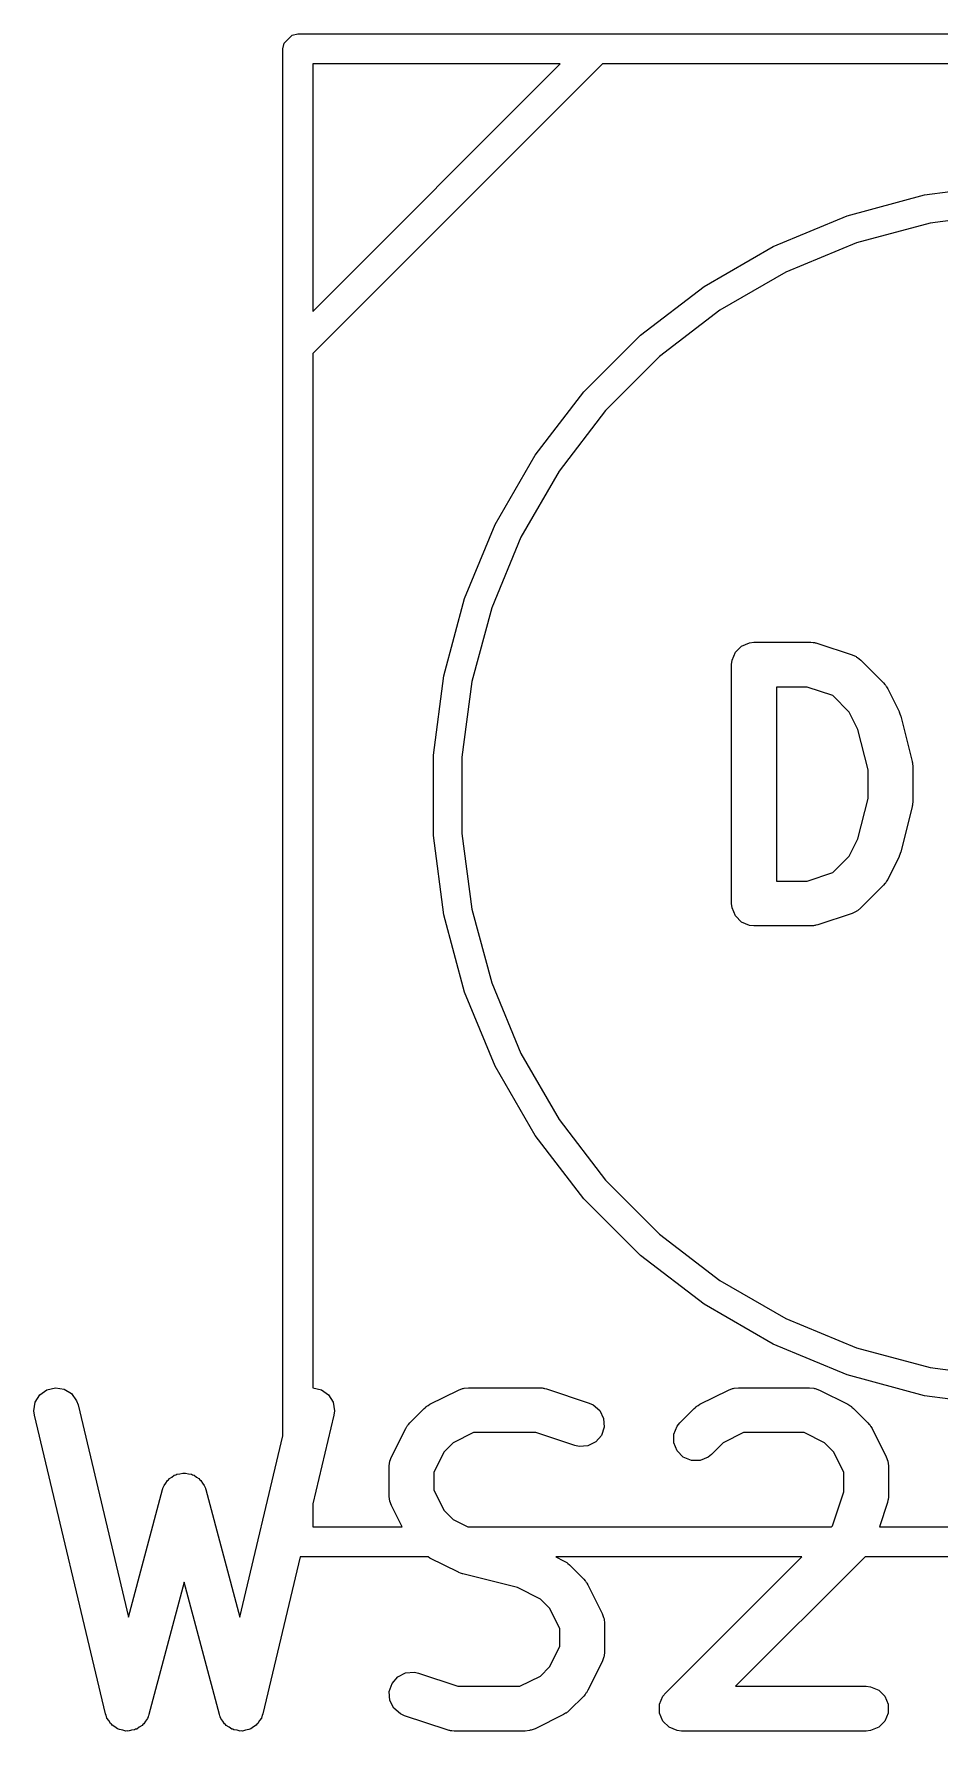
# Model space of a CAD drawing. Header units: millimetres. Extents: x 73 to 176, y -160 to -92.
# Drawn here: x 73.44 to 76.47, y -113.27 to -107.59 of the extents above; entities that cross this region are included whole.
import ezdxf

# ---------------------------------------------------------------- set-up
doc = ezdxf.new("R2010")
doc.units = ezdxf.units.MM
doc.layers.add('F.Fab', color=9, linetype='CONTINUOUS', true_color=0xafafaf)

msp = doc.modelspace()

# ---------------------------------------------------------------- linework, layer by layer
at = {"layer": 'F.Fab', "linetype": 'CONTINUOUS'}
for p, q in [((74.278806, -107.620866), (74.305866, -107.593806)), ((74.305866, -107.593806), (74.325, -107.59)), ((74.325, -107.59), (79.325, -107.59)), ((74.275, -107.64), (74.278806, -107.620866)), ((74.275, -112.285014), (74.275, -107.64)), ((75.345711, -107.69), (74.375, -108.66071)), ((74.375, -107.69), (74.375, -108.519289)), ((74.375, -108.519289), (75.204289, -107.69)), ((75.204289, -107.69), (74.375, -107.69)), ((79.275, -107.69), (75.345711, -107.69)), ((76.425065, -108.12939), (76.690924, -108.094389)), ((76.166049, -108.198793), (76.425065, -108.12939)), ((75.918308, -108.301411), (76.166049, -108.198793)), ((76.69719, -108.19), (76.443758, -108.223365)), ((76.443758, -108.223365), (76.196848, -108.289524)), ((75.686081, -108.435487), (75.918308, -108.301411)), ((76.196848, -108.289524), (75.960687, -108.387346)), ((75.960687, -108.387346), (75.739314, -108.515155)), ((75.473341, -108.598728), (75.686081, -108.435487)), ((75.739314, -108.515155), (75.536517, -108.670767)), ((75.283728, -108.788341), (75.473341, -108.598728)), ((74.375, -108.66071), (74.375, -112.123938)), ((75.536517, -108.670767), (75.355767, -108.851517)), ((75.120487, -109.001081), (75.283728, -108.788341)), ((75.355767, -108.851517), (75.200155, -109.054314)), ((74.986411, -109.233308), (75.120487, -109.001081)), ((75.200155, -109.054314), (75.072346, -109.275687)), ((74.883793, -109.481049), (74.986411, -109.233308)), ((75.072346, -109.275687), (74.974524, -109.511848)), ((74.81439, -109.740065), (74.883793, -109.481049)), ((74.974524, -109.511848), (74.908365, -109.758758)), ((75.791211, -109.660627), (75.811903, -109.639935)), ((75.811903, -109.639935), (75.838939, -109.628736)), ((75.838939, -109.628736), (75.853571, -109.627295)), ((75.853571, -109.627295), (76.044047, -109.627295)), ((76.044047, -109.627295), (76.051452, -109.628024)), ((76.051452, -109.628024), (76.053427, -109.627884)), ((76.053427, -109.627884), (76.056024, -109.628474)), ((76.056024, -109.628474), (76.058679, -109.628736)), ((76.058679, -109.628736), (76.06051, -109.629494)), ((76.06051, -109.629494), (76.067764, -109.631144)), ((76.067764, -109.631144), (76.18205, -109.669239)), ((75.778571, -109.702295), (75.780012, -109.687663)), ((75.780012, -109.687663), (75.791211, -109.660627)), ((76.18205, -109.669239), (76.195475, -109.675233)), ((76.195475, -109.675233), (76.19751, -109.676998)), ((76.19751, -109.676998), (76.200001, -109.67803)), ((76.200001, -109.67803), (76.211366, -109.687357)), ((76.211366, -109.687357), (76.287556, -109.763547)), ((74.779389, -110.005924), (74.81439, -109.740065)), ((75.778571, -110.502295), (75.778571, -109.702295)), ((74.908365, -109.758758), (74.875, -110.01219)), ((76.031877, -109.777295), (75.928571, -109.777295)), ((75.928571, -109.777295), (75.928571, -110.427295)), ((76.117819, -109.805942), (76.031877, -109.777295)), ((76.172883, -109.861006), (76.117819, -109.805942)), ((76.287556, -109.763547), (76.292276, -109.769297)), ((76.292276, -109.769297), (76.293773, -109.770596)), ((76.293773, -109.770596), (76.295192, -109.77285)), ((76.295192, -109.77285), (76.296884, -109.774912)), ((76.296884, -109.774912), (76.297642, -109.776744)), ((76.297642, -109.776744), (76.301605, -109.783039)), ((76.301605, -109.783039), (76.3397, -109.85923)), ((76.201853, -109.918945), (76.172883, -109.861006)), ((76.3397, -109.85923), (76.340109, -109.860299)), ((76.340109, -109.860299), (76.340432, -109.860735)), ((76.340432, -109.860735), (76.34263, -109.866886)), ((76.34263, -109.866886), (76.344955, -109.872962)), ((76.235714, -110.054387), (76.201853, -109.918945)), ((76.344955, -109.872962), (76.344993, -109.8735)), ((76.344993, -109.8735), (76.345379, -109.87458)), ((76.345379, -109.87458), (76.383475, -110.026962)), ((74.779389, -110.01219), (74.779389, -110.005924)), ((74.779389, -110.274076), (74.779389, -110.01219)), ((74.875, -110.01219), (74.875, -110.26781)), ((76.383475, -110.026962), (76.38385, -110.029498)), ((76.38385, -110.029498), (76.384273, -110.03052)), ((76.384273, -110.03052), (76.384815, -110.036032)), ((76.384815, -110.036032), (76.385625, -110.041506)), ((76.235714, -110.150202), (76.235714, -110.054387)), ((76.385625, -110.041506), (76.385462, -110.042598)), ((76.385462, -110.042598), (76.385714, -110.045152)), ((76.385714, -110.045152), (76.385714, -110.159438)), ((76.201853, -110.285643), (76.235714, -110.150202)), ((76.383475, -110.177628), (76.345379, -110.33001)), ((76.38385, -110.175091), (76.383475, -110.177628)), ((76.384273, -110.17407), (76.38385, -110.175091)), ((76.384815, -110.168557), (76.384273, -110.17407)), ((76.385625, -110.163084), (76.384815, -110.168557)), ((76.385714, -110.159438), (76.385462, -110.161991)), ((76.385462, -110.161991), (76.385625, -110.163084)), ((74.81439, -110.539935), (74.779389, -110.274076)), ((74.875, -110.26781), (74.908365, -110.521242)), ((76.172883, -110.343582), (76.201853, -110.285643)), ((76.117818, -110.398648), (76.172883, -110.343582)), ((76.3397, -110.34536), (76.301605, -110.42155)), ((76.340109, -110.34429), (76.3397, -110.34536)), ((76.340432, -110.343855), (76.340109, -110.34429)), ((76.34263, -110.337703), (76.340432, -110.343855)), ((76.344955, -110.331628), (76.34263, -110.337703)), ((76.344993, -110.331089), (76.344955, -110.331628)), ((76.345379, -110.33001), (76.344993, -110.331089)), ((75.928571, -110.427295), (76.031877, -110.427295)), ((76.031877, -110.427295), (76.117818, -110.398648)), ((76.292274, -110.435292), (76.287557, -110.441041)), ((76.293773, -110.433993), (76.292274, -110.435292)), ((76.295194, -110.431734), (76.293773, -110.433993)), ((76.296884, -110.429676), (76.295194, -110.431734)), ((76.297641, -110.427846), (76.296884, -110.429676)), ((76.301605, -110.42155), (76.297641, -110.427846)), ((76.287557, -110.441041), (76.211366, -110.517233)), ((74.883793, -110.798951), (74.81439, -110.539935)), ((74.908365, -110.521242), (74.974524, -110.768152)), ((75.780012, -110.516926), (75.778571, -110.502295)), ((75.780012, -110.516927), (75.780012, -110.516926)), ((75.791211, -110.543963), (75.780012, -110.516927)), ((75.811903, -110.564655), (75.791211, -110.543963)), ((76.18205, -110.535351), (76.067764, -110.573446)), ((76.195475, -110.529357), (76.18205, -110.535351)), ((76.19751, -110.527591), (76.195475, -110.529357)), ((76.200001, -110.52656), (76.19751, -110.527591)), ((76.211366, -110.517233), (76.200001, -110.52656)), ((75.838939, -110.575854), (75.811903, -110.564655)), ((75.853571, -110.577295), (75.838939, -110.575854)), ((76.044047, -110.577295), (75.853571, -110.577295)), ((76.051452, -110.576565), (76.044047, -110.577295)), ((76.053427, -110.576706), (76.051452, -110.576565)), ((76.056024, -110.576115), (76.053427, -110.576706)), ((76.058679, -110.575854), (76.056024, -110.576115)), ((76.06051, -110.575095), (76.058679, -110.575854)), ((76.067764, -110.573446), (76.06051, -110.575095)), ((74.974524, -110.768152), (75.072346, -111.004313)), ((74.986411, -111.046692), (74.883793, -110.798951)), ((75.072346, -111.004313), (75.200155, -111.225686)), ((75.120487, -111.278919), (74.986411, -111.046692)), ((75.200155, -111.225686), (75.355767, -111.428483)), ((75.283728, -111.491659), (75.120487, -111.278919)), ((75.355767, -111.428483), (75.536517, -111.609233)), ((75.473341, -111.681272), (75.283728, -111.491659)), ((75.536517, -111.609233), (75.739314, -111.764845)), ((75.686081, -111.844513), (75.473341, -111.681272)), ((75.739314, -111.764845), (75.960687, -111.892654)), ((75.918308, -111.978589), (75.686081, -111.844513)), ((75.960687, -111.892654), (76.196848, -111.990476)), ((76.166049, -112.081207), (75.918308, -111.978589)), ((76.196848, -111.990476), (76.443758, -112.056635)), ((76.425065, -112.15061), (76.166049, -112.081207)), ((76.443758, -112.056635), (76.69719, -112.09)), ((73.460497, -112.147806), (73.484204, -112.130649)), ((73.484204, -112.130649), (73.512672, -112.123871)), ((73.512672, -112.123871), (73.541567, -112.128504)), ((73.541567, -112.128504), (73.566489, -112.14384)), ((74.375, -112.123938), (74.375423, -112.123871)), ((74.375423, -112.123871), (74.403891, -112.13065)), ((74.403891, -112.13065), (74.427598, -112.147806)), ((74.767649, -112.179356), (74.862887, -112.131737)), ((74.862887, -112.131737), (74.876618, -112.126482)), ((74.876618, -112.126482), (74.879307, -112.12629)), ((74.879307, -112.12629), (74.881796, -112.12526)), ((74.881796, -112.12526), (74.896428, -112.123819)), ((74.896428, -112.123819), (75.134523, -112.123819)), ((75.134523, -112.123819), (75.141928, -112.124548)), ((75.141928, -112.124548), (75.143903, -112.124408)), ((75.143903, -112.124408), (75.1465, -112.124998)), ((75.1465, -112.124998), (75.149155, -112.12526)), ((75.149155, -112.12526), (75.150986, -112.126018)), ((75.150986, -112.126018), (75.15824, -112.127668)), ((75.15824, -112.127668), (75.301097, -112.175287)), ((75.672411, -112.179356), (75.767649, -112.131737)), ((75.767649, -112.131737), (75.78138, -112.126482)), ((75.78138, -112.126482), (75.784069, -112.12629)), ((75.784069, -112.12629), (75.786558, -112.12526)), ((75.786558, -112.12526), (75.80119, -112.123819)), ((75.80119, -112.123819), (76.039285, -112.123819)), ((76.039285, -112.123819), (76.053917, -112.12526)), ((76.053917, -112.12526), (76.056406, -112.126291)), ((76.056406, -112.126291), (76.059094, -112.126482)), ((76.059094, -112.126482), (76.072826, -112.131737)), ((76.072826, -112.131737), (76.168064, -112.179356)), ((73.440528, -112.201623), (73.445161, -112.172728)), ((73.445161, -112.172728), (73.460497, -112.147806)), ((73.566489, -112.14384), (73.583646, -112.167547)), ((73.583646, -112.167547), (73.588436, -112.181447)), ((73.588436, -112.181447), (73.757687, -112.892303)), ((74.427598, -112.147806), (74.442934, -112.172728)), ((74.442934, -112.172728), (74.447567, -112.201623)), ((74.700538, -112.241024), (74.748157, -112.193405)), ((74.748157, -112.193405), (74.753906, -112.188686)), ((74.753906, -112.188686), (74.755206, -112.187188)), ((74.755206, -112.187188), (74.757465, -112.185766)), ((74.757465, -112.185766), (74.759522, -112.184078)), ((74.759522, -112.184078), (74.761349, -112.18332)), ((74.761349, -112.18332), (74.767649, -112.179356)), ((75.301097, -112.175287), (75.314522, -112.181281)), ((75.314522, -112.181281), (75.336629, -112.200455)), ((75.6053, -112.241024), (75.652919, -112.193405)), ((75.652919, -112.193405), (75.658668, -112.188686)), ((75.658668, -112.188686), (75.659968, -112.187188)), ((75.659968, -112.187188), (75.662227, -112.185766)), ((75.662227, -112.185766), (75.664284, -112.184078)), ((75.664284, -112.184078), (75.666111, -112.18332)), ((75.666111, -112.18332), (75.672411, -112.179356)), ((76.168064, -112.179356), (76.174363, -112.18332)), ((76.174363, -112.18332), (76.176191, -112.184078)), ((76.176191, -112.184078), (76.178247, -112.185766)), ((76.178247, -112.185766), (76.180507, -112.187188)), ((76.180507, -112.187188), (76.181806, -112.188686)), ((76.181806, -112.188686), (76.187556, -112.193405)), ((76.187556, -112.193405), (76.235175, -112.241024)), ((76.667393, -112.182513), (76.425065, -112.15061)), ((73.442516, -112.216191), (73.440528, -112.201623)), ((73.680611, -113.216191), (73.442516, -112.216191)), ((74.445579, -112.216191), (74.375, -112.512621)), ((74.447567, -112.201623), (74.445579, -112.216191)), ((74.686489, -112.260516), (74.690453, -112.254216)), ((74.690453, -112.254216), (74.691211, -112.252389)), ((74.691211, -112.252389), (74.692899, -112.250332)), ((74.692899, -112.250332), (74.694321, -112.248073)), ((74.694321, -112.248073), (74.695819, -112.246773)), ((74.695819, -112.246773), (74.700538, -112.241024)), ((75.336629, -112.200455), (75.349716, -112.226628)), ((75.349716, -112.226628), (75.351791, -112.255818)), ((75.584774, -112.279426), (75.595973, -112.252389)), ((75.595973, -112.252389), (75.6053, -112.241024)), ((76.235175, -112.241024), (76.239893, -112.246773)), ((76.239893, -112.246773), (76.241392, -112.248073)), ((76.241392, -112.248073), (76.242813, -112.250332)), ((76.242813, -112.250332), (76.244502, -112.252389)), ((76.244502, -112.252389), (76.245259, -112.254216)), ((76.245259, -112.254216), (76.249224, -112.260516)), ((74.130406, -112.892303), (74.275, -112.285014)), ((74.63887, -112.355754), (74.686489, -112.260516)), ((74.845617, -112.308077), (74.81521, -112.338484)), ((74.914133, -112.273819), (74.845617, -112.308077)), ((75.122353, -112.273819), (74.914133, -112.273819)), ((75.253662, -112.317589), (75.122353, -112.273819)), ((75.323363, -112.305688), (75.297189, -112.318774)), ((75.342537, -112.28358), (75.323363, -112.305688)), ((75.351791, -112.255818), (75.342537, -112.28358)), ((75.584774, -112.308688), (75.584774, -112.279426)), ((75.595973, -112.335725), (75.584774, -112.308688)), ((75.750379, -112.308077), (75.711366, -112.34709)), ((75.818895, -112.273819), (75.750379, -112.308077)), ((76.02158, -112.273819), (75.818895, -112.273819)), ((76.090096, -112.308077), (76.02158, -112.273819)), ((76.120503, -112.338484), (76.090096, -112.308077)), ((76.249224, -112.260516), (76.296843, -112.355754)), ((74.633615, -112.369486), (74.63887, -112.355754)), ((74.81521, -112.338484), (74.780952, -112.407)), ((75.267999, -112.320849), (75.253662, -112.317589)), ((75.297189, -112.318774), (75.267999, -112.320849)), ((75.616665, -112.356417), (75.595973, -112.335725)), ((75.643702, -112.367616), (75.616665, -112.356417)), ((75.672964, -112.367616), (75.643702, -112.367616)), ((75.700001, -112.356417), (75.672964, -112.367616)), ((75.711366, -112.34709), (75.700001, -112.356417)), ((76.154761, -112.407), (76.120503, -112.338484)), ((76.296843, -112.355754), (76.302098, -112.369485)), ((73.894529, -112.428204), (73.903096, -112.423243)), ((73.903096, -112.423243), (73.910956, -112.417228)), ((73.910956, -112.417228), (73.915648, -112.415976)), ((73.915648, -112.415976), (73.919854, -112.413542)), ((73.919854, -112.413542), (73.929671, -112.412237)), ((73.929671, -112.412237), (73.939232, -112.409688)), ((73.939232, -112.409688), (73.944044, -112.410327)), ((73.944044, -112.410327), (73.948863, -112.409687)), ((73.948863, -112.409687), (73.958433, -112.412239)), ((73.958433, -112.412239), (73.96824, -112.413542)), ((73.96824, -112.413542), (73.972441, -112.415974)), ((73.972441, -112.415974), (73.977138, -112.417227)), ((73.977138, -112.417227), (73.985, -112.423245)), ((73.985, -112.423245), (73.993565, -112.428204)), ((74.630952, -112.389295), (74.632393, -112.374663)), ((74.630952, -112.484533), (74.630952, -112.389295)), ((74.632393, -112.374663), (74.633424, -112.372173)), ((74.633424, -112.372173), (74.633615, -112.369486)), ((74.780952, -112.407), (74.780952, -112.466828)), ((76.154761, -112.472363), (76.154761, -112.407)), ((76.302098, -112.369485), (76.302289, -112.372174)), ((76.302289, -112.372174), (76.30332, -112.374663)), ((76.30332, -112.374663), (76.304761, -112.389295)), ((76.304761, -112.389295), (76.304761, -112.484533)), ((73.757687, -112.892303), (73.871579, -112.465208)), ((73.871579, -112.465208), (73.872864, -112.461779)), ((73.872864, -112.461779), (73.873056, -112.46034)), ((73.873056, -112.46034), (73.874045, -112.45863)), ((73.874045, -112.45863), (73.876742, -112.451441)), ((73.876742, -112.451441), (73.882759, -112.44358)), ((73.882759, -112.44358), (73.887718, -112.435015)), ((73.887718, -112.435015), (73.891575, -112.432062)), ((73.891575, -112.432062), (73.894529, -112.428204)), ((73.993565, -112.428204), (73.996517, -112.432061)), ((73.996517, -112.432061), (74.000376, -112.435015)), ((74.000376, -112.435015), (74.005337, -112.443583)), ((74.005337, -112.443583), (74.011352, -112.451442)), ((74.011352, -112.451442), (74.014046, -112.458626)), ((74.014046, -112.458626), (74.015038, -112.460339)), ((74.015038, -112.460339), (74.015229, -112.46178)), ((74.015229, -112.46178), (74.016515, -112.465208)), ((74.016515, -112.465208), (74.130406, -112.892303)), ((74.780952, -112.466828), (74.81521, -112.535344)), ((76.116589, -112.586876), (76.154761, -112.472363)), ((74.375, -112.512621), (74.375, -112.59)), ((74.632393, -112.499165), (74.630952, -112.484533)), ((74.633424, -112.501654), (74.632393, -112.499165)), ((74.633615, -112.504342), (74.633424, -112.501654)), ((74.63887, -112.518074), (74.633615, -112.504342)), ((74.674833, -112.59), (74.63887, -112.518074)), ((74.81521, -112.535344), (74.845617, -112.565751)), ((76.300912, -112.508251), (76.273662, -112.59)), ((76.302561, -112.500995), (76.300912, -112.508251)), ((76.30332, -112.499165), (76.302561, -112.500995)), ((76.303581, -112.496511), (76.30332, -112.499165)), ((76.304172, -112.493914), (76.303581, -112.496511)), ((76.304761, -112.484533), (76.304031, -112.491939)), ((76.304031, -112.491939), (76.304172, -112.493914)), ((74.375, -112.59), (74.674833, -112.59)), ((74.845617, -112.565751), (74.894116, -112.59)), ((74.894116, -112.59), (76.113465, -112.59)), ((76.113465, -112.59), (76.116589, -112.586876)), ((76.273662, -112.59), (76.610115, -112.59)), ((74.332767, -112.69), (74.207483, -113.216191)), ((74.760125, -112.69), (74.332767, -112.69)), ((74.761349, -112.690507), (74.760125, -112.69)), ((74.767649, -112.694472), (74.761349, -112.690507)), ((74.862887, -112.742091), (74.767649, -112.694472)), ((76.013465, -112.69), (75.189353, -112.69)), ((75.189353, -112.69), (75.215683, -112.703165)), ((75.215683, -112.703165), (75.221982, -112.707129)), ((75.221982, -112.707129), (75.22381, -112.707887)), ((75.22381, -112.707887), (75.225866, -112.709575)), ((75.225866, -112.709575), (75.228126, -112.710997)), ((75.557681, -113.145786), (76.013465, -112.69)), ((76.225598, -112.69), (75.79178, -113.123819)), ((76.590794, -112.69), (76.225598, -112.69)), ((74.863956, -112.7425), (74.862887, -112.742091)), ((74.864392, -112.742823), (74.863956, -112.7425)), ((74.870528, -112.745015), (74.864392, -112.742823)), ((74.876618, -112.747346), (74.870528, -112.745015)), ((74.877158, -112.747384), (74.876618, -112.747346)), ((74.878238, -112.74777), (74.877158, -112.747384)), ((75.060728, -112.793392), (74.878238, -112.74777)), ((75.228126, -112.710997), (75.229425, -112.712495)), ((75.229425, -112.712495), (75.235175, -112.717214)), ((75.235175, -112.717214), (75.282794, -112.764833)), ((75.282794, -112.764833), (75.287512, -112.770582)), ((73.944046, -112.775613), (73.826039, -113.218144)), ((74.062055, -113.218144), (73.944046, -112.775613)), ((75.137715, -112.831886), (75.060728, -112.793392)), ((75.287512, -112.770582), (75.289011, -112.771882)), ((75.289011, -112.771882), (75.290432, -112.774141)), ((75.290432, -112.774141), (75.292121, -112.776198)), ((75.292121, -112.776198), (75.292878, -112.778025)), ((75.292878, -112.778025), (75.296843, -112.784325)), ((75.296843, -112.784325), (75.344462, -112.879563)), ((75.168122, -112.862293), (75.137715, -112.831886)), ((75.20238, -112.930809), (75.168122, -112.862293)), ((75.344462, -112.879563), (75.349717, -112.893294)), ((75.20238, -112.990637), (75.20238, -112.930809)), ((75.349717, -112.893294), (75.349908, -112.895983)), ((75.349908, -112.895983), (75.350939, -112.898472)), ((75.350939, -112.898472), (75.35238, -112.913104)), ((75.35238, -112.913104), (75.35238, -113.008342)), ((75.168121, -113.059153), (75.20238, -112.990637)), ((75.344462, -113.041883), (75.296843, -113.137121)), ((75.349717, -113.028152), (75.344462, -113.041883)), ((75.349908, -113.025462), (75.349717, -113.028152)), ((75.350939, -113.022974), (75.349908, -113.025462)), ((75.35238, -113.008342), (75.350939, -113.022974)), ((74.640795, -113.114057), (74.659969, -113.09195)), ((74.659969, -113.09195), (74.686142, -113.078864)), ((74.686142, -113.078864), (74.715332, -113.076789)), ((74.715332, -113.076789), (74.729669, -113.080049)), ((74.729669, -113.080049), (74.860979, -113.123819)), ((75.069199, -113.123819), (75.137714, -113.089561)), ((75.137714, -113.089561), (75.168121, -113.059153)), ((74.631541, -113.14182), (74.640795, -113.114057)), ((74.633616, -113.17101), (74.631541, -113.14182)), ((74.860979, -113.123819), (75.069199, -113.123819)), ((75.282794, -113.156613), (75.235176, -113.204232)), ((75.287512, -113.150863), (75.282794, -113.156613)), ((75.289011, -113.149564), (75.287512, -113.150863)), ((75.290432, -113.147305), (75.289011, -113.149564)), ((75.292122, -113.145247), (75.290432, -113.147305)), ((75.292879, -113.143417), (75.292122, -113.145247)), ((75.296843, -113.137121), (75.292879, -113.143417)), ((75.537155, -113.184187), (75.548354, -113.157151)), ((75.548354, -113.157151), (75.557681, -113.145786)), ((75.79178, -113.123819), (76.229761, -113.123819)), ((76.229761, -113.123819), (76.244393, -113.12526)), ((76.244393, -113.12526), (76.271429, -113.136459)), ((76.271429, -113.136459), (76.292121, -113.157151)), ((76.292121, -113.157151), (76.30332, -113.184187)), ((73.68234, -113.22121), (73.680611, -113.216191)), ((73.68258, -113.223012), (73.68234, -113.22121)), ((73.826039, -113.218144), (73.824173, -113.223118)), ((74.06392, -113.223119), (74.062055, -113.218144)), ((74.205753, -113.221209), (74.205514, -113.223013)), ((74.207483, -113.216191), (74.205753, -113.221209)), ((74.646702, -113.197183), (74.633616, -113.17101)), ((74.668809, -113.216357), (74.646702, -113.197183)), ((74.682235, -113.222351), (74.668809, -113.216357)), ((75.215683, -113.218282), (75.120445, -113.265901)), ((75.221982, -113.214317), (75.215683, -113.218282)), ((75.22381, -113.21356), (75.221982, -113.214317)), ((75.225866, -113.211872), (75.22381, -113.21356)), ((75.228126, -113.21045), (75.225866, -113.211872)), ((75.229426, -113.20895), (75.228126, -113.21045)), ((75.235176, -113.204232), (75.229426, -113.20895)), ((75.537155, -113.213451), (75.537155, -113.184187)), ((75.548354, -113.240487), (75.537155, -113.213451)), ((76.30332, -113.213451), (76.292121, -113.240487)), ((76.30332, -113.184187), (76.30332, -113.213451)), ((73.683522, -113.22464), (73.68258, -113.223012)), ((73.685401, -113.230091), (73.683522, -113.22464)), ((73.691787, -113.238915), (73.685401, -113.230091)), ((73.697242, -113.248337), (73.691787, -113.238915)), ((73.700299, -113.250677), (73.697242, -113.248337)), ((73.702558, -113.253798), (73.700299, -113.250677)), ((73.711833, -113.259505), (73.702558, -113.253798)), ((73.72048, -113.266124), (73.711833, -113.259505)), ((73.7242, -113.267116), (73.72048, -113.266124)), ((73.72748, -113.269134), (73.7242, -113.267116)), ((73.738234, -113.270858), (73.72748, -113.269134)), ((73.748756, -113.273664), (73.738234, -113.270858)), ((73.752571, -113.273157), (73.748756, -113.273664)), ((73.756375, -113.273767), (73.752571, -113.273157)), ((73.766973, -113.271243), (73.756375, -113.273767)), ((73.777764, -113.26981), (73.766973, -113.271243)), ((73.781095, -113.267881), (73.777764, -113.26981)), ((73.784843, -113.266989), (73.781095, -113.267881)), ((73.793667, -113.260602), (73.784843, -113.266989)), ((73.803089, -113.255148), (73.793667, -113.260602)), ((73.805429, -113.25209), (73.803089, -113.255148)), ((73.80855, -113.249832), (73.805429, -113.25209)), ((73.814257, -113.240556), (73.80855, -113.249832)), ((73.820876, -113.23191), (73.814257, -113.240556)), ((73.822901, -113.22651), (73.820876, -113.23191)), ((73.823886, -113.22491), (73.822901, -113.22651)), ((73.824173, -113.223118), (73.823886, -113.22491)), ((74.064208, -113.22491), (74.06392, -113.223119)), ((74.065192, -113.226509), (74.064208, -113.22491)), ((74.067218, -113.231911), (74.065192, -113.226509)), ((74.073838, -113.240559), (74.067218, -113.231911)), ((74.079544, -113.249832), (74.073838, -113.240559)), ((74.082664, -113.25209), (74.079544, -113.249832)), ((74.085005, -113.255148), (74.082664, -113.25209)), ((74.094426, -113.260602), (74.085005, -113.255148)), ((74.103251, -113.266989), (74.094426, -113.260602)), ((74.106998, -113.267881), (74.103251, -113.266989)), ((74.11033, -113.26981), (74.106998, -113.267881)), ((74.121123, -113.271244), (74.11033, -113.26981)), ((74.131719, -113.273767), (74.121123, -113.271244)), ((74.13552, -113.273157), (74.131719, -113.273767)), ((74.139339, -113.273665), (74.13552, -113.273157)), ((74.14987, -113.270856), (74.139339, -113.273665)), ((74.160614, -113.269134), (74.14987, -113.270856)), ((74.16389, -113.267118), (74.160614, -113.269134)), ((74.167614, -113.266125), (74.16389, -113.267118)), ((74.176264, -113.259503), (74.167614, -113.266125)), ((74.185536, -113.253798), (74.176264, -113.259503)), ((74.187794, -113.250677), (74.185536, -113.253798)), ((74.190852, -113.248337), (74.187794, -113.250677)), ((74.196307, -113.238914), (74.190852, -113.248337)), ((74.202693, -113.230091), (74.196307, -113.238914)), ((74.20457, -113.224642), (74.202693, -113.230091)), ((74.205514, -113.223013), (74.20457, -113.224642)), ((74.825091, -113.26997), (74.682235, -113.222351)), ((74.832346, -113.271619), (74.825091, -113.26997)), ((74.834177, -113.272378), (74.832346, -113.271619)), ((74.83683, -113.272639), (74.834177, -113.272378)), ((74.839428, -113.27323), (74.83683, -113.272639)), ((74.841402, -113.273089), (74.839428, -113.27323)), ((74.848809, -113.273819), (74.841402, -113.273089)), ((75.086904, -113.273819), (74.848809, -113.273819)), ((75.101536, -113.272378), (75.086904, -113.273819)), ((75.104025, -113.271346), (75.101536, -113.272378)), ((75.106713, -113.271156), (75.104025, -113.271346)), ((75.120445, -113.265901), (75.106713, -113.271156)), ((75.569046, -113.261179), (75.548354, -113.240487)), ((75.596082, -113.272378), (75.569046, -113.261179)), ((75.610714, -113.273819), (75.596082, -113.272378)), ((76.229761, -113.273819), (75.610714, -113.273819)), ((76.244393, -113.272378), (76.229761, -113.273819)), ((76.271429, -113.261179), (76.244393, -113.272378)), ((76.292121, -113.240487), (76.271429, -113.261179))]:
    msp.add_line(p, q, dxfattribs=at)

doc.saveas('drawing.dxf')
